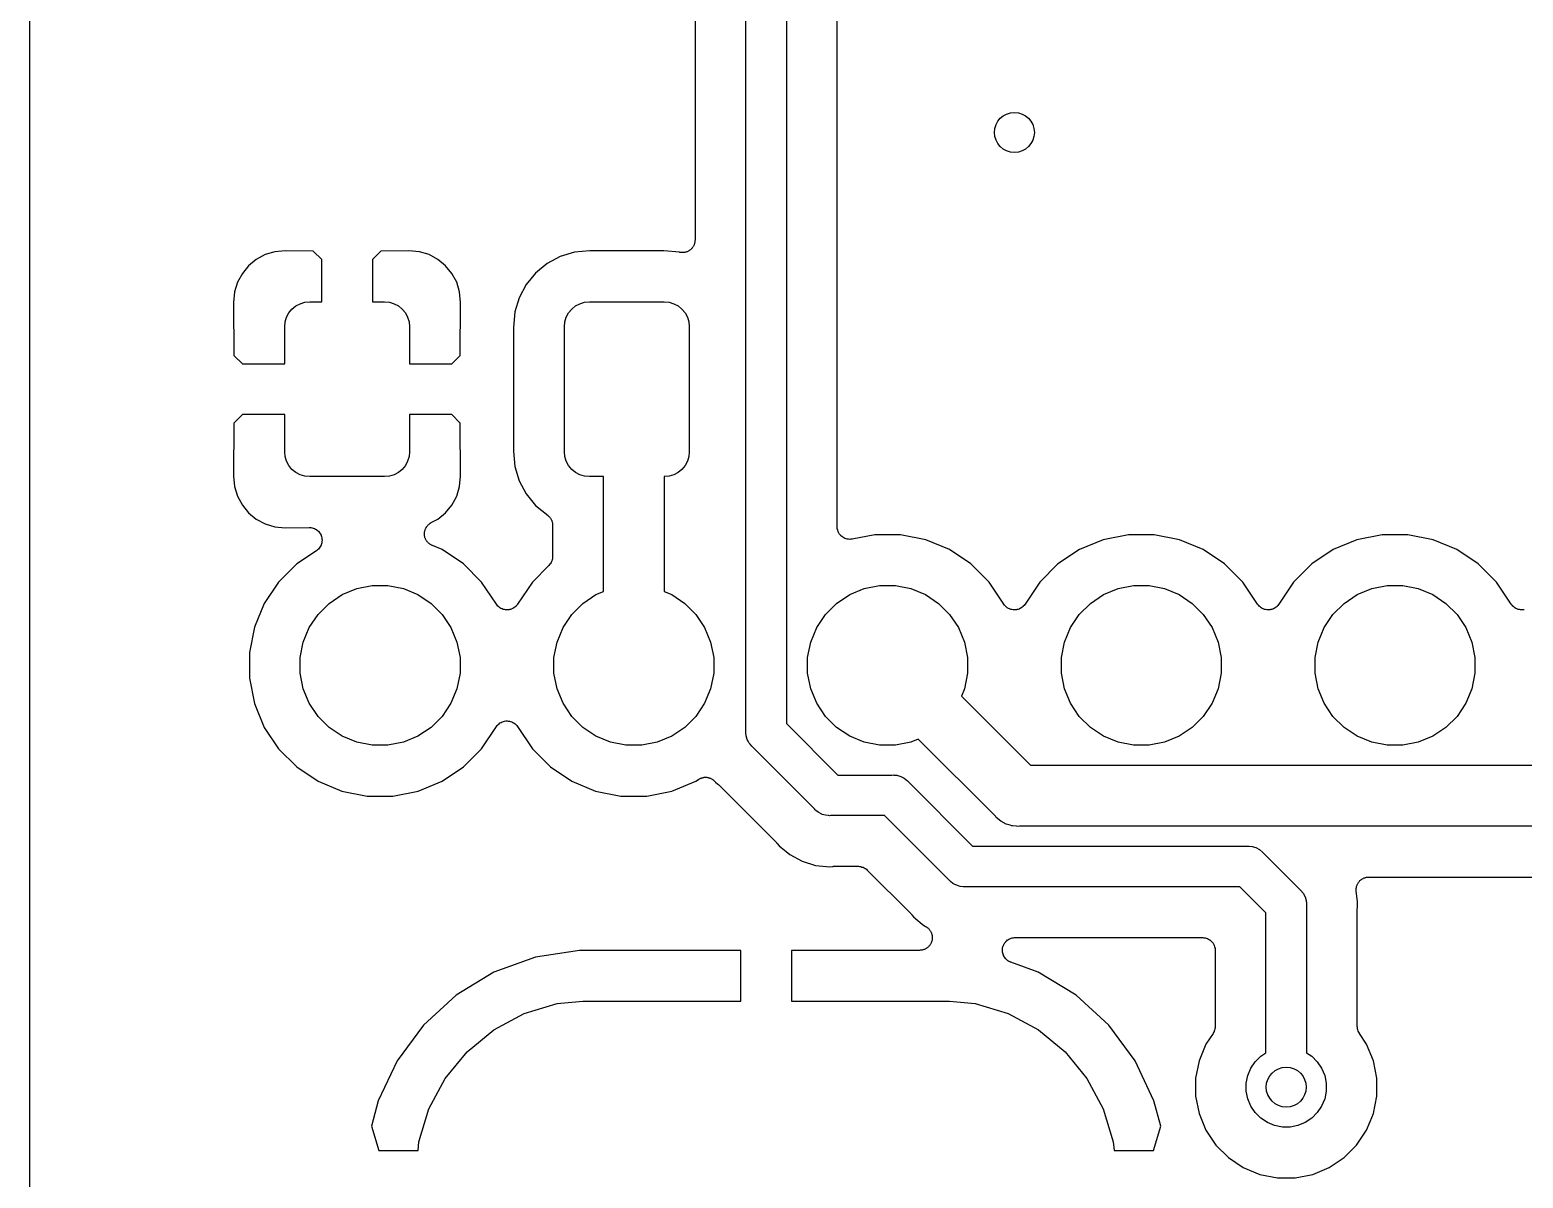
# Model space of a CAD drawing. Extents: x 105 to 193.4, y -145.7 to -72.2.
# Drawn here: x 104.95 to 119.9, y -119.94 to -108.45 of the extents above; entities that cross this region are included whole.
import ezdxf

# ---------------------------------------------------------------- set-up
doc = ezdxf.new("R2010")
doc.units = 0
doc.layers.add('BLACK', color=7, linetype='CONTINUOUS')

msp = doc.modelspace()

# ---------------------------------------------------------------- linework, layer by layer
at = {"layer": 'BLACK', "linetype": 'CONTINUOUS'}
for p, q in [((104.952, -145.543), (104.952, -72.313)), ((112.119, -115.463), (112.119, -99.989)), ((112.525, -100.063), (112.525, -115.389)), ((111.611, -100.92), (111.611, -110.55)), ((113.033, -113.42), (113.033, -100.956)), ((111.592, -110.616), (111.589, -110.622)), ((111.595, -110.611), (111.592, -110.616)), ((111.598, -110.605), (111.595, -110.611)), ((111.601, -110.6), (111.598, -110.605)), ((111.603, -110.594), (111.601, -110.6)), ((111.605, -110.588), (111.603, -110.594)), ((111.606, -110.582), (111.605, -110.588)), ((111.608, -110.577), (111.606, -110.582)), ((111.609, -110.57), (111.608, -110.577)), ((111.61, -110.564), (111.609, -110.57)), ((111.611, -110.552), (111.61, -110.558)), ((111.61, -110.558), (111.61, -110.564)), ((111.611, -110.55), (111.611, -110.552)), ((107.219, -110.745), (107.142, -110.808)), ((107.308, -110.697), (107.219, -110.745)), ((107.403, -110.668), (107.308, -110.697)), ((107.509, -110.658), (107.403, -110.668)), ((107.789, -110.661), (107.509, -110.658)), ((107.874, -110.745), (107.789, -110.661)), ((107.874, -111.169), (107.874, -110.745)), ((108.467, -110.661), (108.382, -110.745)), ((108.382, -110.745), (108.382, -111.169)), ((108.747, -110.658), (108.467, -110.661)), ((108.853, -110.668), (108.747, -110.658)), ((108.948, -110.697), (108.853, -110.668)), ((109.037, -110.745), (108.948, -110.697)), ((109.114, -110.808), (109.037, -110.745)), ((110.262, -110.716), (110.131, -110.787)), ((110.405, -110.673), (110.262, -110.716)), ((110.559, -110.658), (110.405, -110.673)), ((111.297, -110.658), (110.559, -110.658)), ((111.454, -110.673), (111.297, -110.658)), ((111.458, -110.675), (111.454, -110.673)), ((111.465, -110.675), (111.458, -110.675)), ((111.471, -110.677), (111.465, -110.675)), ((111.477, -110.677), (111.471, -110.677)), ((111.483, -110.677), (111.477, -110.677)), ((111.489, -110.677), (111.483, -110.677)), ((111.496, -110.677), (111.489, -110.677)), ((111.502, -110.676), (111.496, -110.677)), ((111.508, -110.675), (111.502, -110.676)), ((111.514, -110.673), (111.508, -110.675)), ((111.52, -110.672), (111.514, -110.673)), ((111.526, -110.67), (111.52, -110.672)), ((111.531, -110.668), (111.526, -110.67)), ((111.537, -110.665), (111.531, -110.668)), ((111.543, -110.662), (111.537, -110.665)), ((111.548, -110.659), (111.543, -110.662)), ((111.553, -110.657), (111.548, -110.659)), ((111.558, -110.652), (111.553, -110.657)), ((111.564, -110.649), (111.558, -110.652)), ((111.568, -110.645), (111.564, -110.649)), ((111.573, -110.641), (111.568, -110.645)), ((111.577, -110.636), (111.573, -110.641)), ((111.582, -110.631), (111.577, -110.636)), ((111.585, -110.627), (111.582, -110.631)), ((111.589, -110.622), (111.585, -110.627)), ((107.079, -110.885), (107.031, -110.974)), ((107.142, -110.808), (107.079, -110.885)), ((109.177, -110.885), (109.114, -110.808)), ((109.225, -110.974), (109.177, -110.885)), ((110.015, -110.881), (109.921, -110.997)), ((110.131, -110.787), (110.015, -110.881)), ((107.031, -110.974), (107.002, -111.069)), ((109.254, -111.069), (109.225, -110.974)), ((109.921, -110.997), (109.85, -111.128)), ((107.002, -111.069), (106.992, -111.175)), ((106.992, -111.175), (106.995, -111.705)), ((107.576, -111.242), (107.614, -111.211)), ((107.614, -111.211), (107.657, -111.188)), ((107.657, -111.188), (107.704, -111.174)), ((107.704, -111.174), (107.753, -111.169)), ((107.753, -111.169), (107.874, -111.169)), ((108.382, -111.169), (108.503, -111.169)), ((108.503, -111.169), (108.552, -111.174)), ((108.552, -111.174), (108.599, -111.188)), ((108.599, -111.188), (108.642, -111.211)), ((108.642, -111.211), (108.68, -111.242)), ((109.264, -111.175), (109.254, -111.069)), ((109.261, -111.705), (109.264, -111.175)), ((109.85, -111.128), (109.807, -111.271)), ((110.376, -111.242), (110.414, -111.211)), ((110.414, -111.211), (110.457, -111.188)), ((110.457, -111.188), (110.504, -111.174)), ((110.504, -111.174), (110.553, -111.169)), ((110.553, -111.169), (111.303, -111.169)), ((111.303, -111.169), (111.352, -111.174)), ((111.352, -111.174), (111.399, -111.188)), ((111.399, -111.188), (111.442, -111.211)), ((111.442, -111.211), (111.48, -111.242)), ((107.508, -111.37), (107.522, -111.323)), ((107.522, -111.323), (107.545, -111.28)), ((107.545, -111.28), (107.576, -111.242)), ((108.68, -111.242), (108.711, -111.28)), ((108.711, -111.28), (108.734, -111.323)), ((108.734, -111.323), (108.748, -111.37)), ((109.807, -111.271), (109.792, -111.425)), ((110.308, -111.37), (110.322, -111.323)), ((110.322, -111.323), (110.345, -111.28)), ((110.345, -111.28), (110.376, -111.242)), ((111.48, -111.242), (111.511, -111.28)), ((111.511, -111.28), (111.534, -111.323)), ((111.534, -111.323), (111.548, -111.37)), ((107.503, -111.419), (107.508, -111.37)), ((107.503, -111.79), (107.503, -111.419)), ((108.748, -111.37), (108.753, -111.419)), ((108.753, -111.419), (108.753, -111.79)), ((109.792, -111.425), (109.792, -112.663)), ((110.303, -111.419), (110.308, -111.37)), ((110.303, -112.669), (110.303, -111.419)), ((111.548, -111.37), (111.553, -111.419)), ((111.553, -111.419), (111.553, -112.669)), ((106.995, -111.705), (107.079, -111.79)), ((107.079, -111.79), (107.503, -111.79)), ((108.753, -111.79), (109.177, -111.79)), ((109.177, -111.79), (109.261, -111.705)), ((106.995, -112.383), (106.992, -112.913)), ((107.079, -112.298), (106.995, -112.383)), ((107.503, -112.298), (107.079, -112.298)), ((107.503, -112.669), (107.503, -112.298)), ((109.177, -112.298), (108.753, -112.298)), ((108.753, -112.298), (108.753, -112.669)), ((109.261, -112.383), (109.177, -112.298)), ((109.264, -112.913), (109.261, -112.383)), ((107.508, -112.718), (107.503, -112.669)), ((108.753, -112.669), (108.748, -112.718)), ((109.792, -112.663), (109.807, -112.817)), ((110.308, -112.718), (110.303, -112.669)), ((111.553, -112.669), (111.548, -112.718)), ((107.522, -112.765), (107.508, -112.718)), ((107.545, -112.808), (107.522, -112.765)), ((107.576, -112.846), (107.545, -112.808)), ((107.614, -112.877), (107.576, -112.846)), ((108.68, -112.846), (108.642, -112.877)), ((108.711, -112.808), (108.68, -112.846)), ((108.734, -112.765), (108.711, -112.808)), ((108.748, -112.718), (108.734, -112.765)), ((109.807, -112.817), (109.85, -112.96)), ((110.322, -112.765), (110.308, -112.718)), ((110.345, -112.808), (110.322, -112.765)), ((110.376, -112.846), (110.345, -112.808)), ((110.414, -112.877), (110.376, -112.846)), ((111.48, -112.846), (111.442, -112.877)), ((111.511, -112.808), (111.48, -112.846)), ((111.534, -112.765), (111.511, -112.808)), ((111.548, -112.718), (111.534, -112.765)), ((106.992, -112.913), (107.002, -113.019)), ((107.657, -112.9), (107.614, -112.877)), ((107.704, -112.914), (107.657, -112.9)), ((107.753, -112.919), (107.704, -112.914)), ((108.503, -112.919), (107.753, -112.919)), ((108.552, -112.914), (108.503, -112.919)), ((108.599, -112.9), (108.552, -112.914)), ((108.642, -112.877), (108.599, -112.9)), ((109.254, -113.019), (109.264, -112.913)), ((109.85, -112.96), (109.921, -113.091)), ((110.457, -112.9), (110.414, -112.877)), ((110.504, -112.914), (110.457, -112.9)), ((110.553, -112.919), (110.504, -112.914)), ((110.693, -112.919), (110.553, -112.919)), ((110.693, -114.068), (110.693, -112.919)), ((111.352, -112.914), (111.303, -112.919)), ((111.303, -112.919), (111.303, -112.919)), ((111.303, -112.919), (111.303, -114.068)), ((111.399, -112.9), (111.352, -112.914)), ((111.442, -112.877), (111.399, -112.9)), ((107.002, -113.019), (107.031, -113.114)), ((107.031, -113.114), (107.079, -113.203)), ((109.177, -113.203), (109.225, -113.114)), ((109.225, -113.114), (109.254, -113.019)), ((109.921, -113.091), (110.015, -113.207)), ((107.079, -113.203), (107.142, -113.28)), ((107.142, -113.28), (107.219, -113.343)), ((109.037, -113.343), (109.114, -113.28)), ((109.114, -113.28), (109.177, -113.203)), ((110.015, -113.207), (110.139, -113.308)), ((110.139, -113.308), (110.14, -113.309)), ((110.14, -113.309), (110.144, -113.313)), ((107.219, -113.343), (107.308, -113.391)), ((107.308, -113.391), (107.403, -113.42)), ((107.403, -113.42), (107.509, -113.43)), ((107.509, -113.43), (107.749, -113.428)), ((107.749, -113.428), (107.751, -113.428)), ((107.751, -113.428), (107.752, -113.428)), ((107.752, -113.428), (107.752, -113.428)), ((107.752, -113.428), (107.764, -113.429)), ((107.764, -113.429), (107.776, -113.43)), ((107.776, -113.43), (107.776, -113.43)), ((107.776, -113.43), (107.777, -113.431)), ((107.777, -113.431), (107.788, -113.434)), ((107.788, -113.434), (107.8, -113.438)), ((107.8, -113.438), (107.8, -113.438)), ((107.8, -113.438), (107.8, -113.438)), ((107.8, -113.438), (107.811, -113.444)), ((107.811, -113.444), (107.821, -113.449)), ((107.821, -113.449), (107.822, -113.45)), ((107.822, -113.45), (107.822, -113.45)), ((107.822, -113.45), (107.831, -113.458)), ((107.831, -113.458), (107.84, -113.465)), ((108.907, -113.46), (108.908, -113.454)), ((108.908, -113.454), (108.91, -113.448)), ((108.91, -113.448), (108.912, -113.442)), ((108.912, -113.442), (108.915, -113.437)), ((108.915, -113.437), (108.917, -113.431)), ((108.917, -113.431), (108.921, -113.426)), ((108.921, -113.426), (108.924, -113.42)), ((108.924, -113.42), (108.928, -113.416)), ((108.928, -113.416), (108.931, -113.411)), ((108.931, -113.411), (108.936, -113.406)), ((108.936, -113.406), (108.94, -113.401)), ((108.94, -113.401), (108.945, -113.397)), ((108.945, -113.397), (108.949, -113.393)), ((108.949, -113.393), (108.954, -113.39)), ((108.954, -113.39), (108.959, -113.385)), ((108.959, -113.385), (108.964, -113.383)), ((108.964, -113.383), (108.969, -113.379)), ((108.969, -113.379), (109.037, -113.343)), ((110.144, -113.313), (110.148, -113.317)), ((110.148, -113.317), (110.153, -113.322)), ((110.153, -113.322), (110.157, -113.327)), ((110.157, -113.327), (110.16, -113.332)), ((110.16, -113.332), (110.164, -113.336)), ((110.164, -113.336), (110.167, -113.342)), ((110.167, -113.342), (110.171, -113.348)), ((110.171, -113.348), (110.173, -113.353)), ((110.173, -113.353), (110.176, -113.358)), ((110.176, -113.358), (110.178, -113.364)), ((110.178, -113.364), (110.18, -113.371)), ((110.18, -113.371), (110.181, -113.376)), ((110.181, -113.376), (110.183, -113.382)), ((110.183, -113.382), (110.183, -113.388)), ((110.183, -113.388), (110.185, -113.395)), ((110.185, -113.395), (110.185, -113.401)), ((110.185, -113.401), (110.185, -113.406)), ((110.185, -113.406), (110.185, -113.718)), ((113.034, -113.432), (113.033, -113.42)), ((113.035, -113.444), (113.034, -113.432)), ((113.036, -113.444), (113.035, -113.444)), ((113.036, -113.445), (113.036, -113.444)), ((113.039, -113.456), (113.036, -113.445)), ((113.042, -113.468), (113.039, -113.456)), ((107.84, -113.465), (107.841, -113.465)), ((107.841, -113.465), (107.841, -113.466)), ((107.841, -113.466), (107.849, -113.475)), ((107.849, -113.475), (107.856, -113.484)), ((107.856, -113.484), (107.856, -113.485)), ((107.856, -113.485), (107.857, -113.485)), ((107.857, -113.485), (107.862, -113.496)), ((107.862, -113.496), (107.868, -113.506)), ((107.868, -113.604), (107.862, -113.614)), ((107.868, -113.506), (107.868, -113.507)), ((107.868, -113.507), (107.868, -113.507)), ((107.868, -113.507), (107.872, -113.519)), ((107.872, -113.592), (107.868, -113.603)), ((107.868, -113.603), (107.868, -113.603)), ((107.868, -113.603), (107.868, -113.604)), ((107.872, -113.519), (107.875, -113.53)), ((107.875, -113.58), (107.872, -113.592)), ((107.875, -113.53), (107.875, -113.53)), ((107.875, -113.53), (107.875, -113.531)), ((107.875, -113.531), (107.876, -113.543)), ((107.876, -113.567), (107.875, -113.579)), ((107.875, -113.579), (107.875, -113.58)), ((107.875, -113.58), (107.875, -113.58)), ((107.876, -113.543), (107.878, -113.555)), ((107.878, -113.555), (107.876, -113.567)), ((107.878, -113.555), (107.878, -113.555)), ((107.878, -113.555), (107.878, -113.555)), ((108.902, -113.49), (108.903, -113.484)), ((108.903, -113.497), (108.902, -113.49)), ((108.903, -113.478), (108.904, -113.472)), ((108.903, -113.484), (108.903, -113.478)), ((108.903, -113.503), (108.903, -113.497)), ((108.904, -113.509), (108.903, -113.503)), ((108.904, -113.472), (108.905, -113.466)), ((108.904, -113.515), (108.904, -113.509)), ((108.906, -113.521), (108.904, -113.515)), ((108.905, -113.466), (108.907, -113.46)), ((108.907, -113.527), (108.906, -113.521)), ((108.91, -113.533), (108.907, -113.527)), ((108.911, -113.539), (108.91, -113.533)), ((108.914, -113.544), (108.911, -113.539)), ((108.917, -113.55), (108.914, -113.544)), ((108.92, -113.555), (108.917, -113.55)), ((108.923, -113.561), (108.92, -113.555)), ((108.927, -113.566), (108.923, -113.561)), ((108.93, -113.571), (108.927, -113.566)), ((108.935, -113.575), (108.93, -113.571)), ((108.938, -113.58), (108.935, -113.575)), ((108.943, -113.584), (108.938, -113.58)), ((108.948, -113.589), (108.943, -113.584)), ((108.953, -113.592), (108.948, -113.589)), ((108.957, -113.596), (108.953, -113.592)), ((108.963, -113.599), (108.957, -113.596)), ((108.968, -113.603), (108.963, -113.599)), ((108.974, -113.605), (108.968, -113.603)), ((108.979, -113.608), (108.974, -113.605)), ((108.981, -113.609), (108.979, -113.608)), ((113.043, -113.468), (113.042, -113.468)), ((113.048, -113.479), (113.043, -113.468)), ((113.043, -113.468), (113.043, -113.468)), ((113.054, -113.49), (113.048, -113.479)), ((113.062, -113.5), (113.054, -113.49)), ((113.054, -113.49), (113.054, -113.49)), ((113.054, -113.49), (113.054, -113.49)), ((113.07, -113.509), (113.062, -113.5)), ((113.07, -113.51), (113.07, -113.509)), ((113.07, -113.509), (113.07, -113.509)), ((113.079, -113.517), (113.07, -113.51)), ((113.089, -113.525), (113.079, -113.517)), ((113.1, -113.531), (113.089, -113.525)), ((113.089, -113.525), (113.089, -113.525)), ((113.089, -113.525), (113.089, -113.525)), ((113.11, -113.537), (113.1, -113.531)), ((113.111, -113.537), (113.11, -113.537)), ((113.122, -113.541), (113.111, -113.537)), ((113.111, -113.537), (113.111, -113.537)), ((113.134, -113.544), (113.122, -113.541)), ((113.135, -113.544), (113.134, -113.544)), ((113.134, -113.544), (113.134, -113.544)), ((113.147, -113.546), (113.135, -113.544)), ((113.159, -113.547), (113.147, -113.546)), ((113.171, -113.546), (113.159, -113.547)), ((113.159, -113.547), (113.159, -113.547)), ((113.159, -113.547), (113.159, -113.547)), ((113.183, -113.545), (113.171, -113.546)), ((113.184, -113.545), (113.183, -113.545)), ((113.185, -113.545), (113.184, -113.545)), ((113.184, -113.545), (113.184, -113.545)), ((113.184, -113.545), (113.184, -113.545)), ((113.409, -113.5), (113.185, -113.545)), ((113.667, -113.5), (113.409, -113.5)), ((113.92, -113.55), (113.667, -113.5)), ((114.158, -113.649), (113.92, -113.55)), ((115.696, -113.55), (115.458, -113.649)), ((115.949, -113.5), (115.696, -113.55)), ((116.207, -113.5), (115.949, -113.5)), ((116.46, -113.55), (116.207, -113.5)), ((116.698, -113.649), (116.46, -113.55)), ((118.236, -113.55), (117.998, -113.649)), ((118.489, -113.5), (118.236, -113.55)), ((118.747, -113.5), (118.489, -113.5)), ((119, -113.55), (118.747, -113.5)), ((119.238, -113.649), (119, -113.55)), ((107.821, -113.66), (107.624, -113.792)), ((107.822, -113.66), (107.821, -113.66)), ((107.821, -113.66), (107.821, -113.66)), ((107.831, -113.652), (107.822, -113.66)), ((107.84, -113.645), (107.831, -113.652)), ((107.841, -113.644), (107.84, -113.645)), ((107.848, -113.635), (107.841, -113.644)), ((107.841, -113.644), (107.841, -113.644)), ((107.856, -113.626), (107.848, -113.635)), ((107.862, -113.614), (107.856, -113.625)), ((107.856, -113.625), (107.856, -113.625)), ((107.856, -113.625), (107.856, -113.626)), ((109.078, -113.649), (108.981, -113.609)), ((109.292, -113.792), (109.078, -113.649)), ((110.179, -113.756), (110.175, -113.767)), ((110.182, -113.745), (110.179, -113.756)), ((110.183, -113.744), (110.182, -113.744)), ((110.182, -113.744), (110.182, -113.745)), ((110.184, -113.732), (110.183, -113.744)), ((110.185, -113.72), (110.184, -113.732)), ((110.185, -113.718), (110.185, -113.719)), ((110.185, -113.719), (110.185, -113.719)), ((110.185, -113.719), (110.185, -113.719)), ((110.185, -113.719), (110.185, -113.72)), ((114.372, -113.792), (114.158, -113.649)), ((115.458, -113.649), (115.244, -113.792)), ((116.912, -113.792), (116.698, -113.649)), ((117.998, -113.649), (117.784, -113.792)), ((119.452, -113.792), (119.238, -113.649)), ((107.624, -113.792), (107.442, -113.974)), ((109.474, -113.974), (109.292, -113.792)), ((110.148, -113.808), (109.982, -113.974)), ((110.155, -113.799), (110.148, -113.808)), ((110.163, -113.79), (110.155, -113.799)), ((110.164, -113.789), (110.163, -113.79)), ((110.163, -113.79), (110.163, -113.79)), ((110.169, -113.779), (110.164, -113.789)), ((110.175, -113.768), (110.169, -113.779)), ((110.175, -113.767), (110.175, -113.768)), ((110.175, -113.768), (110.175, -113.768)), ((114.554, -113.974), (114.372, -113.792)), ((115.244, -113.792), (115.062, -113.974)), ((117.094, -113.974), (116.912, -113.792)), ((117.784, -113.792), (117.602, -113.974)), ((119.634, -113.974), (119.452, -113.792)), ((107.442, -113.974), (107.299, -114.188)), ((108.079, -114.099), (108.225, -114.039)), ((108.225, -114.039), (108.379, -114.008)), ((108.379, -114.008), (108.537, -114.008)), ((108.537, -114.008), (108.691, -114.039)), ((108.691, -114.039), (108.837, -114.099)), ((109.622, -114.196), (109.474, -113.974)), ((109.982, -113.974), (109.834, -114.196)), ((113.159, -114.099), (113.305, -114.039)), ((113.305, -114.039), (113.459, -114.008)), ((113.459, -114.008), (113.617, -114.008)), ((113.617, -114.008), (113.771, -114.039)), ((113.771, -114.039), (113.917, -114.099)), ((114.702, -114.196), (114.554, -113.974)), ((115.062, -113.974), (114.914, -114.196)), ((115.699, -114.099), (115.845, -114.039)), ((115.845, -114.039), (115.999, -114.008)), ((115.999, -114.008), (116.157, -114.008)), ((116.157, -114.008), (116.311, -114.039)), ((116.311, -114.039), (116.457, -114.099)), ((117.242, -114.196), (117.094, -113.974)), ((117.602, -113.974), (117.454, -114.196)), ((118.239, -114.099), (118.385, -114.039)), ((118.385, -114.039), (118.539, -114.008)), ((118.539, -114.008), (118.697, -114.008)), ((118.697, -114.008), (118.851, -114.039)), ((118.851, -114.039), (118.997, -114.099)), ((119.782, -114.196), (119.634, -113.974)), ((107.299, -114.188), (107.2, -114.426)), ((107.837, -114.298), (107.948, -114.187)), ((107.948, -114.187), (108.079, -114.099)), ((108.837, -114.099), (108.968, -114.187)), ((108.968, -114.187), (109.079, -114.298)), ((109.63, -114.206), (109.622, -114.196)), ((109.638, -114.215), (109.63, -114.206)), ((109.833, -114.198), (109.825, -114.207)), ((109.834, -114.196), (109.833, -114.197)), ((109.833, -114.197), (109.833, -114.197)), ((109.833, -114.197), (109.833, -114.197)), ((109.833, -114.197), (109.833, -114.198)), ((110.377, -114.298), (110.488, -114.187)), ((110.488, -114.187), (110.619, -114.099)), ((110.619, -114.099), (110.693, -114.068)), ((111.303, -114.068), (111.377, -114.099)), ((111.377, -114.099), (111.508, -114.187)), ((111.508, -114.187), (111.619, -114.298)), ((112.917, -114.298), (113.028, -114.187)), ((113.028, -114.187), (113.159, -114.099)), ((113.917, -114.099), (114.048, -114.187)), ((114.048, -114.187), (114.159, -114.298)), ((114.71, -114.206), (114.702, -114.196)), ((114.718, -114.215), (114.71, -114.206)), ((114.913, -114.198), (114.905, -114.207)), ((114.914, -114.196), (114.913, -114.197)), ((114.913, -114.197), (114.913, -114.197)), ((114.913, -114.197), (114.913, -114.197)), ((114.913, -114.197), (114.913, -114.198)), ((115.457, -114.298), (115.568, -114.187)), ((115.568, -114.187), (115.699, -114.099)), ((116.457, -114.099), (116.588, -114.187)), ((116.588, -114.187), (116.699, -114.298)), ((117.25, -114.206), (117.242, -114.196)), ((117.258, -114.215), (117.25, -114.206)), ((117.453, -114.198), (117.445, -114.207)), ((117.454, -114.196), (117.453, -114.197)), ((117.453, -114.197), (117.453, -114.197)), ((117.453, -114.197), (117.453, -114.197)), ((117.453, -114.197), (117.453, -114.198)), ((117.997, -114.298), (118.108, -114.187)), ((118.108, -114.187), (118.239, -114.099)), ((118.997, -114.099), (119.128, -114.187)), ((119.128, -114.187), (119.239, -114.298)), ((119.79, -114.206), (119.782, -114.196)), ((119.798, -114.215), (119.79, -114.206)), ((107.749, -114.429), (107.837, -114.298)), ((109.079, -114.298), (109.167, -114.429)), ((109.647, -114.223), (109.638, -114.215)), ((109.638, -114.215), (109.638, -114.215)), ((109.638, -114.215), (109.638, -114.215)), ((109.657, -114.231), (109.647, -114.223)), ((109.668, -114.237), (109.657, -114.231)), ((109.657, -114.231), (109.657, -114.231)), ((109.657, -114.231), (109.657, -114.231)), ((109.678, -114.243), (109.668, -114.237)), ((109.679, -114.243), (109.678, -114.243)), ((109.691, -114.247), (109.679, -114.243)), ((109.679, -114.243), (109.679, -114.243)), ((109.702, -114.25), (109.691, -114.247)), ((109.703, -114.25), (109.702, -114.25)), ((109.702, -114.25), (109.702, -114.25)), ((109.715, -114.251), (109.703, -114.25)), ((109.727, -114.253), (109.715, -114.251)), ((109.74, -114.252), (109.727, -114.253)), ((109.727, -114.253), (109.727, -114.253)), ((109.727, -114.253), (109.727, -114.253)), ((109.751, -114.251), (109.74, -114.252)), ((109.752, -114.25), (109.751, -114.251)), ((109.764, -114.247), (109.752, -114.25)), ((109.752, -114.25), (109.752, -114.25)), ((109.775, -114.244), (109.764, -114.247)), ((109.776, -114.243), (109.775, -114.244)), ((109.787, -114.238), (109.776, -114.243)), ((109.776, -114.243), (109.776, -114.243)), ((109.797, -114.232), (109.787, -114.238)), ((109.798, -114.232), (109.797, -114.232)), ((109.807, -114.224), (109.798, -114.232)), ((109.798, -114.232), (109.798, -114.232)), ((109.817, -114.217), (109.807, -114.224)), ((109.825, -114.207), (109.817, -114.216)), ((109.817, -114.216), (109.817, -114.216)), ((109.817, -114.216), (109.817, -114.217)), ((110.289, -114.429), (110.377, -114.298)), ((111.619, -114.298), (111.707, -114.429)), ((112.829, -114.429), (112.917, -114.298)), ((114.159, -114.298), (114.247, -114.429)), ((114.727, -114.223), (114.718, -114.215)), ((114.718, -114.215), (114.718, -114.215)), ((114.718, -114.215), (114.718, -114.215)), ((114.737, -114.231), (114.727, -114.223)), ((114.748, -114.237), (114.737, -114.231)), ((114.737, -114.231), (114.737, -114.231)), ((114.737, -114.231), (114.737, -114.231)), ((114.758, -114.243), (114.748, -114.237)), ((114.759, -114.243), (114.758, -114.243)), ((114.771, -114.247), (114.759, -114.243)), ((114.759, -114.243), (114.759, -114.243)), ((114.782, -114.25), (114.771, -114.247)), ((114.783, -114.25), (114.782, -114.25)), ((114.782, -114.25), (114.782, -114.25)), ((114.795, -114.251), (114.783, -114.25)), ((114.807, -114.253), (114.795, -114.251)), ((114.82, -114.252), (114.807, -114.253)), ((114.807, -114.253), (114.807, -114.253)), ((114.807, -114.253), (114.807, -114.253)), ((114.831, -114.251), (114.82, -114.252)), ((114.832, -114.25), (114.831, -114.251)), ((114.844, -114.247), (114.832, -114.25)), ((114.832, -114.25), (114.832, -114.25)), ((114.855, -114.244), (114.844, -114.247)), ((114.856, -114.243), (114.855, -114.244)), ((114.867, -114.238), (114.856, -114.243)), ((114.856, -114.243), (114.856, -114.243)), ((114.877, -114.232), (114.867, -114.238)), ((114.878, -114.232), (114.877, -114.232)), ((114.887, -114.224), (114.878, -114.232)), ((114.878, -114.232), (114.878, -114.232)), ((114.897, -114.217), (114.887, -114.224)), ((114.905, -114.207), (114.897, -114.216)), ((114.897, -114.216), (114.897, -114.216)), ((114.897, -114.216), (114.897, -114.217)), ((115.369, -114.429), (115.457, -114.298)), ((116.699, -114.298), (116.787, -114.429)), ((117.267, -114.223), (117.258, -114.215)), ((117.258, -114.215), (117.258, -114.215)), ((117.258, -114.215), (117.258, -114.215)), ((117.277, -114.231), (117.267, -114.223)), ((117.288, -114.237), (117.277, -114.231)), ((117.277, -114.231), (117.277, -114.231)), ((117.277, -114.231), (117.277, -114.231)), ((117.298, -114.243), (117.288, -114.237)), ((117.299, -114.243), (117.298, -114.243)), ((117.311, -114.247), (117.299, -114.243)), ((117.299, -114.243), (117.299, -114.243)), ((117.322, -114.25), (117.311, -114.247)), ((117.323, -114.25), (117.322, -114.25)), ((117.322, -114.25), (117.322, -114.25)), ((117.335, -114.251), (117.323, -114.25)), ((117.347, -114.253), (117.335, -114.251)), ((117.36, -114.252), (117.347, -114.253)), ((117.347, -114.253), (117.347, -114.253)), ((117.347, -114.253), (117.347, -114.253)), ((117.371, -114.251), (117.36, -114.252)), ((117.372, -114.25), (117.371, -114.251)), ((117.384, -114.247), (117.372, -114.25)), ((117.372, -114.25), (117.372, -114.25)), ((117.395, -114.244), (117.384, -114.247)), ((117.396, -114.243), (117.395, -114.244)), ((117.407, -114.238), (117.396, -114.243)), ((117.396, -114.243), (117.396, -114.243)), ((117.417, -114.232), (117.407, -114.238)), ((117.418, -114.232), (117.417, -114.232)), ((117.427, -114.224), (117.418, -114.232)), ((117.418, -114.232), (117.418, -114.232)), ((117.437, -114.217), (117.427, -114.224)), ((117.445, -114.207), (117.437, -114.216)), ((117.437, -114.216), (117.437, -114.216)), ((117.437, -114.216), (117.437, -114.217)), ((117.909, -114.429), (117.997, -114.298)), ((119.239, -114.298), (119.327, -114.429)), ((119.807, -114.223), (119.798, -114.215)), ((119.798, -114.215), (119.798, -114.215)), ((119.798, -114.215), (119.798, -114.215)), ((119.817, -114.231), (119.807, -114.223)), ((119.828, -114.237), (119.817, -114.231)), ((119.817, -114.231), (119.817, -114.231)), ((119.817, -114.231), (119.817, -114.231)), ((119.838, -114.243), (119.828, -114.237)), ((119.839, -114.243), (119.838, -114.243)), ((119.851, -114.247), (119.839, -114.243)), ((119.839, -114.243), (119.839, -114.243)), ((119.862, -114.25), (119.851, -114.247)), ((119.863, -114.25), (119.862, -114.25)), ((119.862, -114.25), (119.862, -114.25)), ((119.875, -114.251), (119.863, -114.25)), ((119.887, -114.253), (119.875, -114.251)), ((119.9, -114.252), (119.887, -114.253)), ((119.887, -114.253), (119.887, -114.253)), ((119.887, -114.253), (119.887, -114.253)), ((119.911, -114.251), (119.9, -114.252)), ((107.2, -114.426), (107.15, -114.679)), ((107.689, -114.575), (107.749, -114.429)), ((109.167, -114.429), (109.227, -114.575)), ((110.229, -114.575), (110.289, -114.429)), ((111.707, -114.429), (111.767, -114.575)), ((112.769, -114.575), (112.829, -114.429)), ((114.247, -114.429), (114.307, -114.575)), ((115.309, -114.575), (115.369, -114.429)), ((116.787, -114.429), (116.847, -114.575)), ((117.849, -114.575), (117.909, -114.429)), ((119.327, -114.429), (119.387, -114.575)), ((107.658, -114.729), (107.689, -114.575)), ((109.227, -114.575), (109.258, -114.729)), ((110.198, -114.729), (110.229, -114.575)), ((111.767, -114.575), (111.798, -114.729)), ((112.738, -114.729), (112.769, -114.575)), ((114.307, -114.575), (114.338, -114.729)), ((115.278, -114.729), (115.309, -114.575)), ((116.847, -114.575), (116.878, -114.729)), ((117.818, -114.729), (117.849, -114.575)), ((119.387, -114.575), (119.418, -114.729)), ((107.15, -114.679), (107.15, -114.937)), ((107.658, -114.887), (107.658, -114.729)), ((109.258, -114.729), (109.258, -114.887)), ((110.198, -114.887), (110.198, -114.729)), ((111.798, -114.729), (111.798, -114.887)), ((112.738, -114.887), (112.738, -114.729)), ((114.338, -114.729), (114.338, -114.887)), ((115.278, -114.887), (115.278, -114.729)), ((116.878, -114.729), (116.878, -114.887)), ((117.818, -114.887), (117.818, -114.729)), ((119.418, -114.729), (119.418, -114.887)), ((107.15, -114.937), (107.2, -115.19)), ((107.689, -115.041), (107.658, -114.887)), ((109.258, -114.887), (109.227, -115.041)), ((110.229, -115.041), (110.198, -114.887)), ((111.798, -114.887), (111.767, -115.041)), ((112.769, -115.041), (112.738, -114.887)), ((114.338, -114.887), (114.307, -115.041)), ((115.309, -115.041), (115.278, -114.887)), ((116.878, -114.887), (116.847, -115.041)), ((117.849, -115.041), (117.818, -114.887)), ((119.418, -114.887), (119.387, -115.041)), ((107.749, -115.187), (107.689, -115.041)), ((109.227, -115.041), (109.167, -115.187)), ((110.289, -115.187), (110.229, -115.041)), ((111.767, -115.041), (111.707, -115.187)), ((112.829, -115.187), (112.769, -115.041)), ((114.307, -115.041), (114.277, -115.115)), ((115.369, -115.187), (115.309, -115.041)), ((116.847, -115.041), (116.787, -115.187)), ((117.909, -115.187), (117.849, -115.041)), ((119.387, -115.041), (119.327, -115.187)), ((107.2, -115.19), (107.299, -115.428)), ((107.837, -115.318), (107.749, -115.187)), ((109.167, -115.187), (109.079, -115.318)), ((110.377, -115.318), (110.289, -115.187)), ((111.707, -115.187), (111.619, -115.318)), ((112.917, -115.318), (112.829, -115.187)), ((114.277, -115.115), (114.969, -115.808)), ((115.457, -115.318), (115.369, -115.187)), ((116.787, -115.187), (116.699, -115.318)), ((117.997, -115.318), (117.909, -115.187)), ((119.327, -115.187), (119.239, -115.318)), ((107.948, -115.429), (107.837, -115.318)), ((109.079, -115.318), (108.968, -115.429)), ((109.631, -115.409), (109.639, -115.4)), ((109.639, -115.399), (109.649, -115.392)), ((109.639, -115.4), (109.639, -115.399)), ((109.639, -115.4), (109.639, -115.4)), ((109.649, -115.392), (109.658, -115.384)), ((109.658, -115.384), (109.658, -115.384)), ((109.658, -115.384), (109.659, -115.384)), ((109.659, -115.384), (109.67, -115.378)), ((109.67, -115.378), (109.68, -115.373)), ((109.68, -115.373), (109.681, -115.372)), ((109.68, -115.373), (109.68, -115.373)), ((109.681, -115.372), (109.692, -115.369)), ((109.692, -115.369), (109.704, -115.366)), ((109.704, -115.366), (109.705, -115.365)), ((109.704, -115.366), (109.704, -115.366)), ((109.705, -115.365), (109.717, -115.364)), ((109.717, -115.364), (109.729, -115.363)), ((109.729, -115.363), (109.729, -115.363)), ((109.729, -115.363), (109.729, -115.363)), ((109.729, -115.363), (109.741, -115.365)), ((109.741, -115.365), (109.753, -115.366)), ((109.753, -115.366), (109.754, -115.366)), ((109.754, -115.366), (109.754, -115.366)), ((109.754, -115.366), (109.765, -115.369)), ((109.765, -115.369), (109.777, -115.373)), ((109.777, -115.373), (109.777, -115.373)), ((109.777, -115.373), (109.778, -115.373)), ((109.778, -115.373), (109.788, -115.379)), ((109.788, -115.379), (109.799, -115.385)), ((109.799, -115.385), (109.799, -115.385)), ((109.799, -115.385), (109.799, -115.385)), ((109.799, -115.385), (109.809, -115.393)), ((109.809, -115.393), (109.818, -115.401)), ((109.818, -115.401), (109.818, -115.401)), ((109.818, -115.401), (109.818, -115.401)), ((109.818, -115.401), (109.826, -115.41)), ((110.488, -115.429), (110.377, -115.318)), ((111.619, -115.318), (111.508, -115.429)), ((112.525, -115.389), (113.041, -115.905)), ((113.028, -115.429), (112.917, -115.318)), ((115.568, -115.429), (115.457, -115.318)), ((116.699, -115.318), (116.588, -115.429)), ((118.108, -115.429), (117.997, -115.318)), ((119.239, -115.318), (119.128, -115.429)), ((107.299, -115.428), (107.442, -115.642)), ((108.079, -115.517), (107.948, -115.429)), ((108.225, -115.577), (108.079, -115.517)), ((108.837, -115.517), (108.691, -115.577)), ((108.968, -115.429), (108.837, -115.517)), ((109.474, -115.642), (109.622, -115.42)), ((109.622, -115.42), (109.623, -115.419)), ((109.623, -115.418), (109.631, -115.409)), ((109.623, -115.419), (109.623, -115.418)), ((109.623, -115.419), (109.623, -115.419)), ((109.623, -115.419), (109.623, -115.419)), ((109.826, -115.41), (109.834, -115.42)), ((109.834, -115.42), (109.982, -115.642)), ((110.619, -115.517), (110.488, -115.429)), ((110.765, -115.577), (110.619, -115.517)), ((111.377, -115.517), (111.231, -115.577)), ((111.508, -115.429), (111.377, -115.517)), ((112.118, -115.473), (112.119, -115.463)), ((112.119, -115.483), (112.118, -115.473)), ((112.122, -115.513), (112.119, -115.483)), ((112.119, -115.483), (112.119, -115.483)), ((112.133, -115.551), (112.122, -115.513)), ((112.141, -115.566), (112.133, -115.551)), ((113.159, -115.517), (113.028, -115.429)), ((113.305, -115.577), (113.159, -115.517)), ((113.845, -115.547), (113.771, -115.577)), ((114.617, -116.318), (113.845, -115.547)), ((115.699, -115.517), (115.568, -115.429)), ((115.845, -115.577), (115.699, -115.517)), ((116.457, -115.517), (116.311, -115.577)), ((116.588, -115.429), (116.457, -115.517)), ((118.239, -115.517), (118.108, -115.429)), ((118.385, -115.577), (118.239, -115.517)), ((118.997, -115.517), (118.851, -115.577)), ((119.128, -115.429), (118.997, -115.517)), ((107.442, -115.642), (107.624, -115.824)), ((108.379, -115.608), (108.225, -115.577)), ((108.537, -115.608), (108.379, -115.608)), ((108.691, -115.577), (108.537, -115.608)), ((109.292, -115.824), (109.474, -115.642)), ((109.982, -115.642), (110.164, -115.824)), ((110.919, -115.608), (110.765, -115.577)), ((111.077, -115.608), (110.919, -115.608)), ((111.231, -115.577), (111.077, -115.608)), ((112.152, -115.586), (112.141, -115.566)), ((112.161, -115.597), (112.152, -115.586)), ((112.178, -115.617), (112.161, -115.597)), ((112.185, -115.624), (112.178, -115.617)), ((112.806, -116.245), (112.185, -115.624)), ((113.459, -115.608), (113.305, -115.577)), ((113.617, -115.608), (113.459, -115.608)), ((113.771, -115.577), (113.617, -115.608)), ((115.999, -115.608), (115.845, -115.577)), ((116.157, -115.608), (115.999, -115.608)), ((116.311, -115.577), (116.157, -115.608)), ((118.539, -115.608), (118.385, -115.577)), ((118.697, -115.608), (118.539, -115.608)), ((118.851, -115.577), (118.697, -115.608)), ((107.624, -115.824), (107.838, -115.967)), ((109.078, -115.967), (109.292, -115.824)), ((110.164, -115.824), (110.378, -115.967)), ((114.969, -115.808), (121.449, -115.808)), ((107.838, -115.967), (108.076, -116.066)), ((108.84, -116.066), (109.078, -115.967)), ((110.378, -115.967), (110.616, -116.066)), ((111.38, -116.066), (111.618, -115.967)), ((111.618, -115.967), (111.645, -115.949)), ((111.645, -115.949), (111.646, -115.948)), ((111.646, -115.948), (111.651, -115.946)), ((111.651, -115.946), (111.656, -115.942)), ((111.656, -115.942), (111.662, -115.94)), ((111.662, -115.94), (111.668, -115.937)), ((111.668, -115.937), (111.674, -115.935)), ((111.674, -115.935), (111.679, -115.933)), ((111.679, -115.933), (111.685, -115.932)), ((111.685, -115.932), (111.692, -115.93)), ((111.692, -115.93), (111.698, -115.929)), ((111.698, -115.929), (111.703, -115.928)), ((111.703, -115.928), (111.71, -115.928)), ((111.71, -115.928), (111.717, -115.928)), ((111.717, -115.928), (111.722, -115.928)), ((111.722, -115.928), (111.728, -115.928)), ((111.728, -115.928), (111.735, -115.93)), ((111.735, -115.93), (111.741, -115.93)), ((111.741, -115.93), (111.747, -115.932)), ((111.747, -115.932), (111.752, -115.933)), ((111.752, -115.933), (111.758, -115.936)), ((111.758, -115.936), (111.765, -115.938)), ((111.765, -115.938), (111.77, -115.941)), ((111.77, -115.941), (111.775, -115.943)), ((111.775, -115.943), (111.781, -115.947)), ((111.781, -115.947), (111.787, -115.95)), ((111.787, -115.95), (111.791, -115.953)), ((111.791, -115.953), (111.796, -115.957)), ((111.796, -115.957), (111.8, -115.961)), ((111.8, -115.961), (111.806, -115.966)), ((111.806, -115.966), (111.809, -115.97)), ((111.809, -115.97), (111.813, -115.974)), ((111.813, -115.974), (111.817, -115.978)), ((111.817, -115.978), (111.839, -115.997)), ((111.839, -115.997), (111.84, -115.998)), ((111.84, -115.998), (111.844, -116.002)), ((113.041, -115.905), (113.582, -115.905)), ((113.582, -115.905), (113.592, -115.904)), ((113.592, -115.904), (113.602, -115.905)), ((113.602, -115.905), (113.602, -115.905)), ((113.602, -115.905), (113.632, -115.908)), ((113.632, -115.908), (113.67, -115.919)), ((113.67, -115.919), (113.705, -115.938)), ((113.705, -115.938), (113.736, -115.964)), ((113.736, -115.964), (113.743, -115.971)), ((113.743, -115.971), (114.389, -116.618)), ((108.076, -116.066), (108.329, -116.116)), ((108.329, -116.116), (108.587, -116.116)), ((108.587, -116.116), (108.84, -116.066)), ((110.616, -116.066), (110.869, -116.116)), ((110.869, -116.116), (111.127, -116.116)), ((111.127, -116.116), (111.38, -116.066)), ((111.844, -116.002), (111.848, -116.005)), ((111.848, -116.005), (112.425, -116.582)), ((112.813, -116.252), (112.806, -116.245)), ((112.82, -116.259), (112.813, -116.252)), ((112.844, -116.278), (112.82, -116.259)), ((112.82, -116.259), (112.82, -116.259)), ((112.879, -116.297), (112.844, -116.278)), ((112.885, -116.299), (112.879, -116.297)), ((112.917, -116.308), (112.885, -116.299)), ((112.947, -116.311), (112.917, -116.308)), ((112.957, -116.312), (112.947, -116.311)), ((112.947, -116.311), (112.947, -116.311)), ((112.967, -116.311), (112.957, -116.312)), ((113.508, -116.311), (112.967, -116.311)), ((114.154, -116.957), (113.508, -116.311)), ((114.626, -116.329), (114.617, -116.318)), ((114.673, -116.367), (114.626, -116.329)), ((114.726, -116.396), (114.673, -116.367)), ((114.767, -116.408), (114.726, -116.396)), ((114.783, -116.413), (114.767, -116.408)), ((114.789, -116.414), (114.783, -116.413)), ((114.828, -116.418), (114.789, -116.414)), ((114.843, -116.419), (114.828, -116.418)), ((114.828, -116.418), (114.828, -116.418)), ((114.858, -116.418), (114.843, -116.419)), ((121.338, -116.418), (114.858, -116.418)), ((112.425, -116.582), (112.426, -116.583)), ((112.426, -116.583), (112.43, -116.587)), ((112.43, -116.587), (112.433, -116.591)), ((112.433, -116.591), (112.452, -116.613)), ((112.452, -116.613), (112.474, -116.632)), ((112.474, -116.632), (112.474, -116.632)), ((112.474, -116.632), (112.523, -116.672)), ((112.523, -116.672), (112.523, -116.672)), ((112.523, -116.672), (112.56, -116.702)), ((112.56, -116.702), (112.684, -116.768)), ((114.389, -116.618), (117.138, -116.618)), ((117.138, -116.618), (117.148, -116.617)), ((117.148, -116.617), (117.158, -116.618)), ((117.158, -116.618), (117.158, -116.618)), ((117.158, -116.618), (117.188, -116.621)), ((117.188, -116.621), (117.226, -116.632)), ((117.226, -116.632), (117.261, -116.651)), ((117.261, -116.651), (117.292, -116.676)), ((117.292, -116.676), (117.299, -116.684)), ((117.299, -116.684), (117.666, -117.051)), ((112.684, -116.768), (112.818, -116.809)), ((112.818, -116.809), (112.928, -116.82)), ((112.928, -116.82), (112.928, -116.82)), ((112.928, -116.82), (112.957, -116.823)), ((112.957, -116.823), (112.986, -116.82)), ((112.986, -116.82), (112.987, -116.82)), ((112.987, -116.82), (112.993, -116.82)), ((112.993, -116.82), (112.998, -116.819)), ((112.998, -116.819), (113.245, -116.819)), ((113.245, -116.819), (113.245, -116.819)), ((113.245, -116.819), (113.245, -116.819)), ((113.245, -116.819), (113.245, -116.819)), ((113.245, -116.819), (113.247, -116.819)), ((113.247, -116.819), (113.258, -116.821)), ((113.258, -116.821), (113.27, -116.822)), ((113.27, -116.822), (113.271, -116.822)), ((113.271, -116.822), (113.271, -116.822)), ((113.271, -116.822), (113.282, -116.826)), ((113.282, -116.826), (113.294, -116.829)), ((113.294, -116.829), (113.294, -116.829)), ((113.294, -116.829), (113.295, -116.829)), ((113.295, -116.829), (113.305, -116.835)), ((113.305, -116.835), (113.315, -116.841)), ((113.315, -116.841), (113.316, -116.841)), ((113.316, -116.841), (113.317, -116.841)), ((113.317, -116.841), (113.326, -116.849)), ((113.326, -116.849), (113.335, -116.856)), ((113.335, -116.856), (113.773, -117.295)), ((114.16, -116.965), (114.154, -116.957)), ((114.168, -116.972), (114.16, -116.965)), ((114.191, -116.991), (114.168, -116.972)), ((114.204, -116.997), (114.191, -116.991)), ((114.227, -117.009), (114.204, -116.997)), ((114.265, -117.021), (114.227, -117.009)), ((114.295, -117.024), (114.265, -117.021)), ((114.305, -117.025), (114.295, -117.024)), ((114.295, -117.024), (114.295, -117.024)), ((114.315, -117.024), (114.305, -117.025)), ((117.064, -117.024), (114.315, -117.024)), ((117.326, -117.286), (117.064, -117.024)), ((118.23, -117.038), (118.232, -117.033)), ((118.23, -117.045), (118.23, -117.038)), ((118.23, -117.052), (118.23, -117.045)), ((118.232, -117.027), (118.234, -117.021)), ((118.232, -117.033), (118.232, -117.027)), ((118.234, -117.021), (118.235, -117.014)), ((118.235, -117.014), (118.238, -117.009)), ((118.238, -117.009), (118.239, -117.003)), ((118.239, -117.003), (118.243, -116.998)), ((118.243, -116.998), (118.245, -116.991)), ((118.245, -116.991), (118.249, -116.987)), ((118.249, -116.987), (118.251, -116.982)), ((118.251, -116.982), (118.255, -116.976)), ((118.255, -116.976), (118.259, -116.971)), ((118.259, -116.971), (118.263, -116.967)), ((118.263, -116.967), (118.267, -116.962)), ((118.267, -116.962), (118.272, -116.958)), ((118.272, -116.958), (118.277, -116.954)), ((118.277, -116.954), (118.282, -116.95)), ((118.282, -116.95), (118.286, -116.947)), ((118.286, -116.947), (118.292, -116.944)), ((118.292, -116.944), (118.298, -116.94)), ((118.298, -116.94), (118.303, -116.938)), ((118.303, -116.938), (118.308, -116.935)), ((118.308, -116.935), (118.315, -116.933)), ((118.315, -116.933), (118.321, -116.931)), ((118.321, -116.931), (118.326, -116.93)), ((118.326, -116.93), (118.332, -116.928)), ((118.332, -116.928), (118.338, -116.927)), ((118.338, -116.927), (118.345, -116.926)), ((118.345, -116.926), (118.351, -116.926)), ((118.351, -116.926), (118.357, -116.926)), ((118.357, -116.926), (120.461, -116.926)), ((117.666, -117.051), (117.673, -117.057)), ((117.673, -117.057), (117.699, -117.088)), ((117.699, -117.088), (117.718, -117.124)), ((117.718, -117.124), (117.729, -117.162)), ((117.729, -117.162), (117.732, -117.192)), ((117.732, -117.192), (117.732, -117.192)), ((117.732, -117.192), (117.733, -117.202)), ((118.23, -117.057), (118.23, -117.052)), ((118.23, -117.063), (118.23, -117.057)), ((118.23, -117.065), (118.23, -117.063)), ((118.241, -117.173), (118.23, -117.065)), ((118.244, -117.202), (118.241, -117.173)), ((118.241, -117.173), (118.241, -117.173)), ((113.773, -117.295), (113.774, -117.296)), ((113.774, -117.296), (113.777, -117.3)), ((113.777, -117.3), (113.781, -117.304)), ((113.781, -117.304), (113.799, -117.326)), ((113.799, -117.326), (113.822, -117.344)), ((113.822, -117.344), (113.822, -117.344)), ((113.822, -117.344), (113.885, -117.397)), ((117.326, -118.684), (117.326, -117.286)), ((117.733, -117.202), (117.732, -117.212)), ((117.732, -117.212), (117.732, -118.684)), ((118.24, -117.241), (118.241, -117.236)), ((118.24, -117.243), (118.24, -117.241)), ((118.24, -118.421), (118.24, -117.243)), ((118.241, -117.231), (118.244, -117.202)), ((118.241, -117.236), (118.241, -117.231)), ((113.885, -117.397), (113.885, -117.397)), ((113.885, -117.397), (113.908, -117.415)), ((113.908, -117.415), (113.919, -117.421)), ((113.919, -117.421), (113.921, -117.422)), ((113.921, -117.422), (113.926, -117.425)), ((113.926, -117.425), (113.931, -117.428)), ((113.931, -117.428), (113.936, -117.432)), ((113.936, -117.432), (113.941, -117.436)), ((113.941, -117.436), (113.945, -117.44)), ((113.945, -117.44), (113.95, -117.444)), ((113.95, -117.444), (113.954, -117.449)), ((113.954, -117.449), (113.958, -117.454)), ((113.958, -117.454), (113.962, -117.459)), ((113.962, -117.459), (113.965, -117.463)), ((113.965, -117.463), (113.968, -117.469)), ((113.968, -117.469), (113.972, -117.474)), ((113.972, -117.474), (113.974, -117.48)), ((113.974, -117.48), (113.977, -117.485)), ((113.977, -117.485), (113.979, -117.492)), ((113.979, -117.492), (113.981, -117.497)), ((113.924, -117.642), (113.918, -117.645)), ((113.929, -117.639), (113.924, -117.642)), ((113.934, -117.635), (113.929, -117.639)), ((113.939, -117.632), (113.934, -117.635)), ((113.944, -117.627), (113.939, -117.632)), ((113.949, -117.623), (113.944, -117.627)), ((113.952, -117.618), (113.949, -117.623)), ((113.957, -117.614), (113.952, -117.618)), ((113.96, -117.609), (113.957, -117.614)), ((113.964, -117.604), (113.96, -117.609)), ((113.967, -117.599), (113.964, -117.604)), ((113.971, -117.594), (113.967, -117.599)), ((113.973, -117.588), (113.971, -117.594)), ((113.976, -117.582), (113.973, -117.588)), ((113.978, -117.576), (113.976, -117.582)), ((113.98, -117.571), (113.978, -117.576)), ((113.982, -117.565), (113.98, -117.571)), ((113.981, -117.497), (113.982, -117.503)), ((113.982, -117.503), (113.984, -117.509)), ((113.984, -117.559), (113.982, -117.565)), ((113.984, -117.509), (113.984, -117.516)), ((113.984, -117.516), (113.986, -117.522)), ((113.985, -117.547), (113.984, -117.552)), ((113.984, -117.552), (113.984, -117.559)), ((113.986, -117.534), (113.985, -117.54)), ((113.985, -117.54), (113.985, -117.547)), ((113.986, -117.522), (113.986, -117.528)), ((113.986, -117.528), (113.986, -117.534)), ((114.689, -117.639), (114.69, -117.636)), ((114.689, -117.649), (114.689, -117.639)), ((114.69, -117.633), (114.693, -117.624)), ((114.69, -117.636), (114.69, -117.633)), ((114.693, -117.624), (114.696, -117.615)), ((114.696, -117.615), (114.697, -117.612)), ((114.697, -117.612), (114.698, -117.61)), ((114.698, -117.61), (114.702, -117.601)), ((114.702, -117.601), (114.706, -117.593)), ((114.706, -117.593), (114.708, -117.59)), ((114.708, -117.59), (114.709, -117.588)), ((114.709, -117.588), (114.716, -117.581)), ((114.716, -117.581), (114.721, -117.573)), ((114.721, -117.573), (114.723, -117.571)), ((114.723, -117.571), (114.725, -117.569)), ((114.725, -117.569), (114.733, -117.563)), ((114.733, -117.563), (114.74, -117.556)), ((114.74, -117.556), (114.742, -117.555)), ((114.742, -117.555), (114.744, -117.553)), ((114.744, -117.553), (114.753, -117.549)), ((114.753, -117.549), (114.761, -117.544)), ((114.761, -117.544), (114.764, -117.543)), ((114.764, -117.543), (114.766, -117.542)), ((114.766, -117.542), (114.776, -117.539)), ((114.776, -117.539), (114.785, -117.536)), ((114.785, -117.536), (114.787, -117.535)), ((114.787, -117.535), (114.79, -117.534)), ((114.79, -117.534), (114.8, -117.533)), ((114.8, -117.533), (114.809, -117.532)), ((114.809, -117.532), (114.812, -117.532)), ((114.812, -117.532), (114.815, -117.532)), ((114.815, -117.532), (116.691, -117.532)), ((116.691, -117.532), (116.692, -117.532)), ((116.692, -117.532), (116.692, -117.532)), ((116.692, -117.532), (116.692, -117.532)), ((116.692, -117.532), (116.693, -117.532)), ((116.693, -117.532), (116.704, -117.533)), ((116.704, -117.533), (116.716, -117.535)), ((116.716, -117.535), (116.717, -117.535)), ((116.717, -117.535), (116.717, -117.535)), ((116.717, -117.535), (116.729, -117.538)), ((116.729, -117.538), (116.74, -117.542)), ((116.74, -117.542), (116.74, -117.542)), ((116.74, -117.542), (116.741, -117.542)), ((116.741, -117.542), (116.751, -117.548)), ((116.751, -117.548), (116.762, -117.554)), ((116.762, -117.554), (116.762, -117.554)), ((116.762, -117.554), (116.763, -117.554)), ((116.763, -117.554), (116.772, -117.562)), ((116.772, -117.562), (116.781, -117.57)), ((116.781, -117.57), (116.781, -117.57)), ((116.781, -117.57), (116.782, -117.57)), ((116.782, -117.57), (116.789, -117.579)), ((116.789, -117.579), (116.797, -117.589)), ((116.797, -117.589), (116.797, -117.589)), ((116.797, -117.589), (116.797, -117.589)), ((116.797, -117.589), (116.803, -117.6)), ((116.803, -117.6), (116.808, -117.611)), ((116.808, -117.611), (116.808, -117.611)), ((116.808, -117.611), (116.809, -117.611)), ((116.809, -117.611), (116.812, -117.623)), ((116.812, -117.623), (116.815, -117.634)), ((116.815, -117.634), (116.815, -117.635)), ((116.815, -117.635), (116.816, -117.635)), ((116.816, -117.635), (116.817, -117.647)), ((110.014, -117.727), (109.597, -117.878)), ((110.455, -117.66), (110.014, -117.727)), ((112.068, -117.66), (110.455, -117.66)), ((112.068, -118.168), (112.068, -117.66)), ((113.859, -117.66), (112.576, -117.66)), ((112.576, -117.66), (112.576, -118.168)), ((113.865, -117.659), (113.859, -117.66)), ((113.871, -117.659), (113.865, -117.659)), ((113.877, -117.658), (113.871, -117.659)), ((113.884, -117.658), (113.877, -117.658)), ((113.89, -117.656), (113.884, -117.658)), ((113.896, -117.655), (113.89, -117.656)), ((113.901, -117.652), (113.896, -117.655)), ((113.908, -117.65), (113.901, -117.652)), ((113.913, -117.648), (113.908, -117.65)), ((113.918, -117.645), (113.913, -117.648)), ((114.688, -117.658), (114.689, -117.649)), ((114.688, -117.661), (114.688, -117.658)), ((114.688, -117.664), (114.688, -117.661)), ((114.689, -117.673), (114.688, -117.664)), ((114.69, -117.683), (114.689, -117.673)), ((114.691, -117.685), (114.69, -117.683)), ((114.691, -117.688), (114.691, -117.685)), ((114.694, -117.697), (114.691, -117.688)), ((114.697, -117.707), (114.694, -117.697)), ((114.698, -117.709), (114.697, -117.707)), ((114.699, -117.712), (114.698, -117.709)), ((114.704, -117.72), (114.699, -117.712)), ((114.708, -117.729), (114.704, -117.72)), ((114.71, -117.731), (114.708, -117.729)), ((114.712, -117.733), (114.71, -117.731)), ((114.718, -117.74), (114.712, -117.733)), ((114.724, -117.748), (114.718, -117.74)), ((114.726, -117.75), (114.724, -117.748)), ((114.728, -117.752), (114.726, -117.75)), ((114.736, -117.758), (114.728, -117.752)), ((114.743, -117.764), (114.736, -117.758)), ((114.745, -117.765), (114.743, -117.764)), ((114.748, -117.767), (114.745, -117.765)), ((114.756, -117.771), (114.748, -117.767)), ((114.765, -117.776), (114.756, -117.771)), ((114.767, -117.777), (114.765, -117.776)), ((114.77, -117.778), (114.767, -117.777)), ((114.771, -117.778), (114.77, -117.778)), ((115.047, -117.878), (114.771, -117.778)), ((116.817, -117.647), (116.818, -117.659)), ((116.818, -117.659), (116.818, -118.421)), ((109.597, -117.878), (109.218, -118.108)), ((115.426, -118.108), (115.047, -117.878)), ((109.218, -118.108), (108.891, -118.407)), ((109.899, -118.293), (110.229, -118.193)), ((110.229, -118.193), (110.486, -118.168)), ((110.486, -118.168), (112.068, -118.168)), ((112.576, -118.168), (114.158, -118.168)), ((114.158, -118.168), (114.415, -118.193)), ((114.415, -118.193), (114.745, -118.293)), ((115.753, -118.407), (115.426, -118.108)), ((109.595, -118.456), (109.899, -118.293)), ((114.745, -118.293), (115.049, -118.456)), ((108.891, -118.407), (108.628, -118.764)), ((109.329, -118.675), (109.595, -118.456)), ((115.049, -118.456), (115.315, -118.675)), ((116.016, -118.764), (115.753, -118.407)), ((116.796, -118.491), (116.724, -118.599)), ((116.802, -118.481), (116.796, -118.491)), ((116.808, -118.471), (116.802, -118.481)), ((116.811, -118.458), (116.808, -118.469)), ((116.808, -118.469), (116.808, -118.47)), ((116.808, -118.47), (116.808, -118.471)), ((116.815, -118.447), (116.811, -118.458)), ((116.816, -118.434), (116.815, -118.445)), ((116.815, -118.445), (116.815, -118.446)), ((116.815, -118.446), (116.815, -118.447)), ((116.818, -118.422), (116.816, -118.434)), ((116.818, -118.421), (116.818, -118.421)), ((116.818, -118.421), (116.818, -118.421)), ((116.818, -118.421), (116.818, -118.421)), ((116.818, -118.421), (116.818, -118.422)), ((118.241, -118.432), (118.24, -118.421)), ((118.242, -118.444), (118.241, -118.432)), ((118.243, -118.444), (118.242, -118.444)), ((118.243, -118.445), (118.243, -118.444)), ((118.246, -118.456), (118.243, -118.445)), ((118.249, -118.468), (118.246, -118.456)), ((118.25, -118.468), (118.249, -118.468)), ((118.25, -118.469), (118.25, -118.468)), ((118.255, -118.479), (118.25, -118.469)), ((118.261, -118.49), (118.255, -118.479)), ((118.261, -118.491), (118.261, -118.49)), ((118.262, -118.491), (118.261, -118.491)), ((118.261, -118.491), (118.261, -118.491)), ((118.261, -118.491), (118.261, -118.491)), ((118.334, -118.599), (118.262, -118.491)), ((109.11, -118.941), (109.329, -118.675)), ((115.315, -118.675), (115.534, -118.941)), ((116.724, -118.599), (116.656, -118.764)), ((117.274, -118.718), (117.326, -118.684)), ((117.732, -118.684), (117.784, -118.718)), ((118.402, -118.764), (118.334, -118.599)), ((108.628, -118.764), (108.44, -119.166)), ((116.204, -119.166), (116.016, -118.764)), ((116.656, -118.764), (116.621, -118.94)), ((117.144, -118.912), (117.175, -118.84)), ((117.175, -118.84), (117.218, -118.774)), ((117.218, -118.774), (117.274, -118.718)), ((117.784, -118.718), (117.84, -118.774)), ((117.84, -118.774), (117.883, -118.84)), ((117.883, -118.84), (117.914, -118.912)), ((118.437, -118.94), (118.402, -118.764)), ((108.947, -119.245), (109.11, -118.941)), ((115.534, -118.941), (115.697, -119.245)), ((116.621, -118.94), (116.621, -119.118)), ((117.129, -118.99), (117.144, -118.912)), ((117.129, -119.068), (117.129, -118.99)), ((117.914, -118.912), (117.929, -118.99)), ((117.929, -118.99), (117.929, -119.068)), ((118.437, -119.118), (118.437, -118.94)), ((116.621, -119.118), (116.656, -119.294)), ((117.144, -119.146), (117.129, -119.068)), ((117.929, -119.068), (117.914, -119.146)), ((118.402, -119.294), (118.437, -119.118)), ((108.44, -119.166), (108.372, -119.418)), ((108.847, -119.575), (108.947, -119.245)), ((115.697, -119.245), (115.797, -119.575)), ((116.272, -119.418), (116.204, -119.166)), ((117.175, -119.218), (117.144, -119.146)), ((117.218, -119.284), (117.175, -119.218)), ((117.274, -119.34), (117.218, -119.284)), ((117.84, -119.284), (117.784, -119.34)), ((117.883, -119.218), (117.84, -119.284)), ((117.914, -119.146), (117.883, -119.218)), ((108.372, -119.418), (108.444, -119.664)), ((116.2, -119.664), (116.272, -119.418)), ((116.656, -119.294), (116.724, -119.459)), ((117.34, -119.383), (117.274, -119.34)), ((117.412, -119.414), (117.34, -119.383)), ((117.49, -119.429), (117.412, -119.414)), ((117.568, -119.429), (117.49, -119.429)), ((117.646, -119.414), (117.568, -119.429)), ((117.718, -119.383), (117.646, -119.414)), ((117.784, -119.34), (117.718, -119.383)), ((118.334, -119.459), (118.369, -119.374)), ((118.369, -119.374), (118.402, -119.294)), ((118.369, -119.374), (118.369, -119.374)), ((108.839, -119.664), (108.847, -119.575)), ((115.797, -119.575), (115.805, -119.664)), ((116.724, -119.459), (116.824, -119.608)), ((118.234, -119.608), (118.334, -119.459)), ((108.444, -119.664), (108.839, -119.664)), ((115.805, -119.664), (116.2, -119.664)), ((116.824, -119.608), (116.95, -119.734)), ((116.95, -119.734), (117.099, -119.834)), ((117.959, -119.834), (118.108, -119.734)), ((118.108, -119.734), (118.234, -119.608)), ((117.099, -119.834), (117.264, -119.902)), ((117.794, -119.902), (117.959, -119.834)), ((117.264, -119.902), (117.44, -119.937)), ((117.44, -119.937), (117.618, -119.937)), ((117.618, -119.937), (117.794, -119.902))]:
    msp.add_line(p, q, dxfattribs=at)
at = {"layer": 'BLACK'}
for centre in [(114.808, -109.474), (117.529, -119.029)]:
    msp.add_circle(centre, 0.2, dxfattribs=at)

doc.saveas('drawing.dxf')
